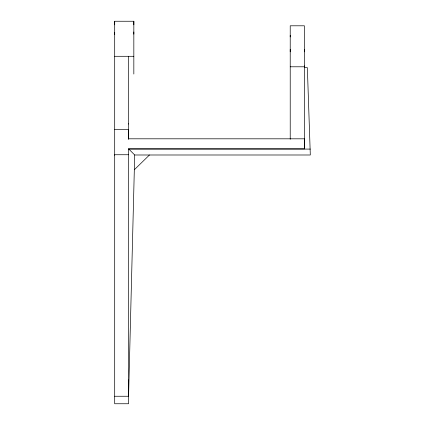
<?xml version="1.0" encoding="UTF-8"?>
<svg xmlns="http://www.w3.org/2000/svg" width="425" height="425" viewBox="0 0 425 425"><rect width="100%" height="100%" fill="white"/><g stroke="black" fill="none" stroke-linecap="round" stroke-linejoin="round"><path stroke-width="0.64" d="M114.692 155.215L114.692 154.737L128.573 154.737M114.692 34.691L114.692 32.56M114.692 24.809L114.692 21.25L133.832 21.25L133.832 74.03M128.573 148.83L128.573 396.387L134.698 154.992L128.573 148.83L304.401 148.846L304.401 138.816L128.578 138.805L128.573 139.273L128.573 56.297M128.573 124.042L128.573 123.755M133.832 34.17L133.832 31.965M133.832 24.809L133.832 21.25M290.222 51.818L290.222 49.417M290.222 36.911L290.222 35.403M304.401 65.864L304.401 66.789L290.222 66.789M304.401 51.818L304.401 49.417M304.401 148.846L304.401 25.797L290.222 25.797L290.222 139.288M134.321 169.756L149.462 154.992M114.692 56.297L133.832 56.297M304.401 67.655L307.355 67.655L310.308 154.992L134.698 154.992M114.692 129.45L128.573 129.45L128.578 138.805M128.573 149.074L310.308 149.085M114.692 396.254L128.573 396.254M128.573 379.913L128.573 403.75L114.692 403.75L114.692 21.25"/></g></svg>
